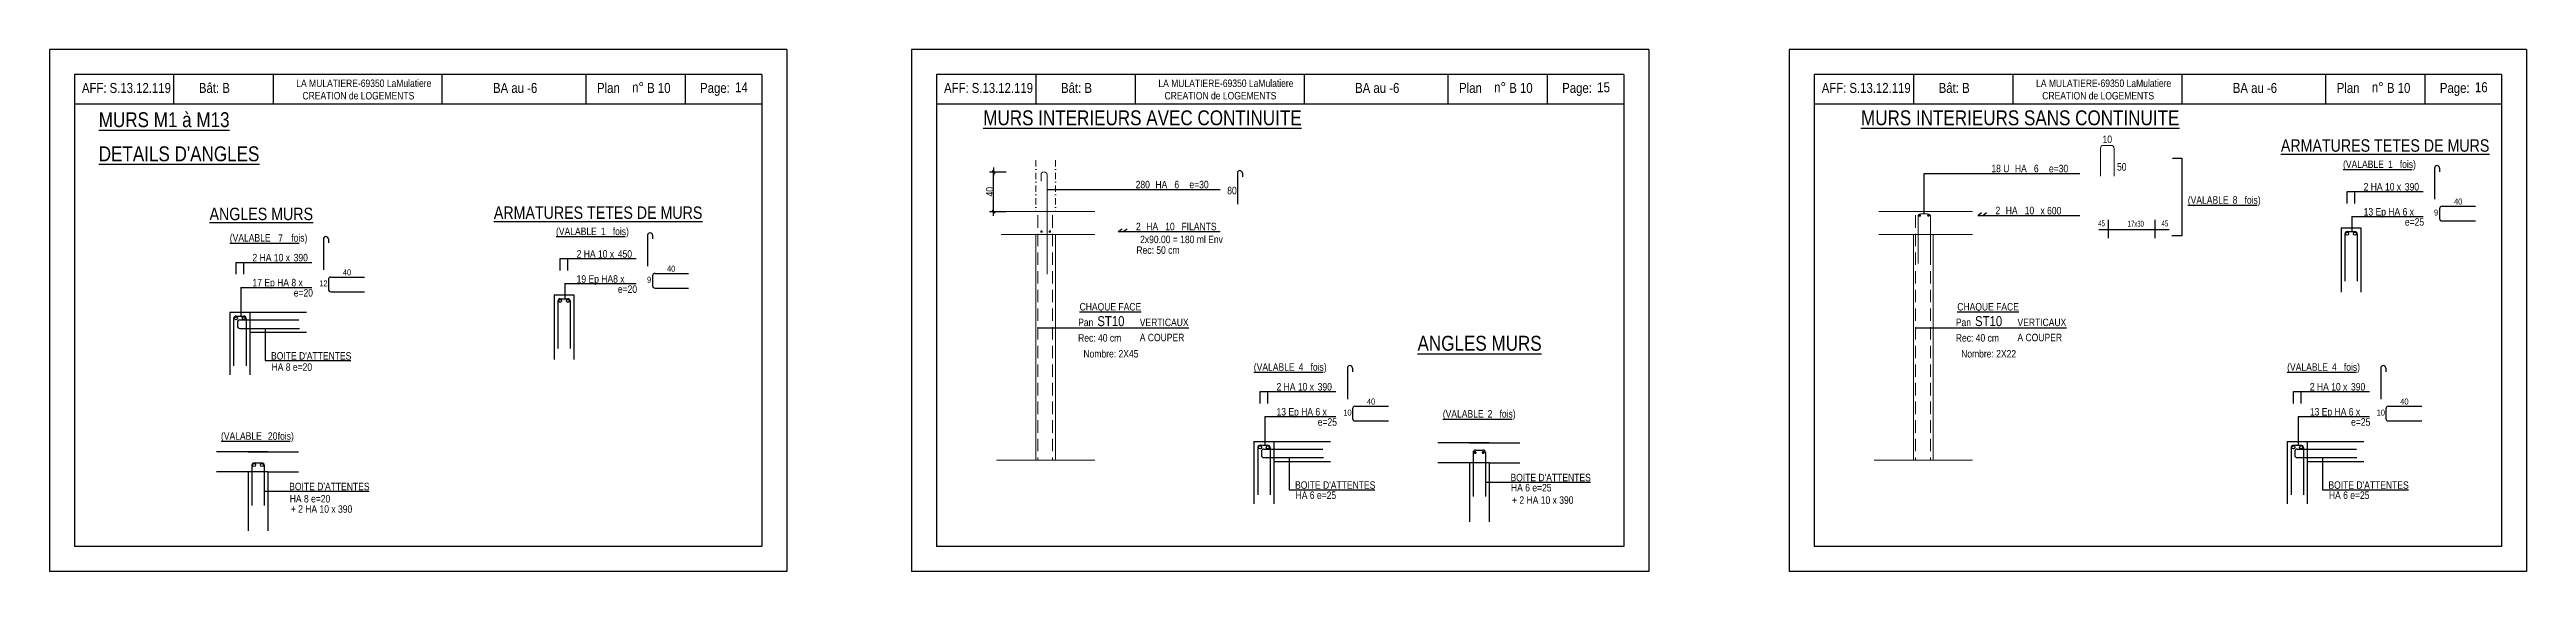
# Model space of a CAD drawing. Header units: metres. Extents: x -9927 to 45032, y -190416 to 12166.
# Drawn here: x 22821 to 27811, y -122699 to -121649 of the extents above; entities that cross this region are included whole.
import ezdxf
from ezdxf.enums import TextEntityAlignment as Align

# ---------------------------------------------------------------- set-up
doc = ezdxf.new("R2010")
doc.units = ezdxf.units.M
doc.header["$PDMODE"] = 65
doc.linetypes.add('CACHE2', pattern=[0.1875, 0.125, -0.0625])
doc.linetypes.add('TIRETPT2', pattern=[12.7, 6.35, -3.175, 0, -3.175])
for name, color, linetype in [('01_cote_gen', 4, 'Continuous'), ('01_fenetres', 171, 'Continuous'), ('01_linteaux', 3, 'Continuous'), ('01_sem', 42, 'Continuous'), ('01_texte', 230, 'Continuous'), ('AA_COTES', 2, 'Continuous')]:
    doc.layers.add(name, color=color, linetype=linetype)
doc.styles.add('STYLE2', font='ARIALN.TTF')
doc.dimstyles.new('JB25', dxfattribs={"dimscale": 0.1, "dimtxt": 150, "dimasz": 17, "dimexe": 0.1, "dimexo": 0.1, "dimgap": 0.09, "dimtad": 1, "dimdec": 1, "dimlfac": 0.5, "dimdsep": 46, "dimtxsty": 'STYLE2', "dimblk1": 'BOND_G', "dimblk2": 'BOND_D', "dimsah": 1, "dimcen": 1.5, "dimdle": 0.01, "dimse1": 1, "dimse2": 1, "dimclrd": 4, "dimclre": 2, "dimclrt": 5, "dimadec": 0, "dimazin": 0, "dimtfac": 2.333333, "dimtdec": 1, "dimtix": 1, "dimtmove": 2, "dimatfit": 3, "dimldrblk": 'BOND_G', "dimfxl": 1, "dimtolj": 1, "dimtzin": 0, "dimarcsym": 0})

# ---------------------------------------------------------------- blocks, each defined once
blk = doc.blocks.new('BOND_G')
at = {"layer": 'AA_COTES', "color": 0}
for p, q in [((5, 0), (-5, 0)), ((1.8, 1.8), (-1.8, -1.8)), ((0, -5), (0, 15))]:
    blk.add_line(p, q, dxfattribs=at)
blk = doc.blocks.new('BOND_D')
at = {"layer": 'AA_COTES', "color": 0}
for p, q in [((5, 0), (-5, 0)), ((-1.8, -1.8), (1.8, 1.8)), ((0, 5), (0, -15))]:
    blk.add_line(p, q, dxfattribs=at)
blk = doc.blocks.new('*D1056')
at = {"layer": '01_cote_gen', "color": 4, "linetype": 'Continuous', "lineweight": -2, "transparency": 16777216}
blk.add_line((24722.6, -121973.2), (24722.6, -121896.6), dxfattribs=at)
at = {"layer": 'DEFPOINTS', "color": 0, "linetype": 'Continuous', "lineweight": 0, "transparency": 16777216}
for p in [(24722.6, -121894.9), (24824.2, -121894.9), (24776, -121974.9)]:
    blk.add_point(p, dxfattribs=at)
at = {"layer": '01_cote_gen', "color": 4, "linetype": 'Continuous', "lineweight": -2, "transparency": 16777216, "xscale": 1.7, "yscale": 1.7, "zscale": 1.7}
for name, p, rotation in [('BOND_D', (24722.6, -121894.9), 90), ('BOND_G', (24722.6, -121974.9), 270)]:
    blk.add_blockref(name, p, dxfattribs=dict(at, rotation=rotation))
at = {"layer": '01_cote_gen', "color": 5, "linetype": 'Continuous', "lineweight": 0, "transparency": 16777216, "insert": (24714.9, -121934.9), "char_height": 15, "attachment_point": 5, "rotation": 90, "style": 'STYLE2'}
blk.add_mtext('\\A1;40', dxfattribs=at)

msp = doc.modelspace()

# ---------------------------------------------------------------- linework, layer by layer
at = {"layer": '01_fenetres', "ltscale": 30}
for p, q in [((22870.71, -121698.89), (22870.71, -122648.89)), ((22870.71, -121698.89), (22870.71, -122648.89)), ((22870.71, -121698.89), (22870.71, -122648.89)), ((24255.71, -121698.89), (22870.71, -121698.89)), ((23070.71, -121698.89), (23070.71, -121758.89)), ((23271.11, -121698.89), (23271.11, -121758.89)), ((23611.28, -121698.89), (23611.28, -121758.89)), ((23901.58, -121758.89), (23901.58, -121698.89)), ((24101.58, -121758.89), (24101.58, -121698.89)), ((24255.71, -121698.89), (24255.71, -122648.89)), ((24607.44, -121698.89), (24607.44, -122648.89)), ((24607.44, -121698.89), (24607.44, -122648.89)), ((24607.44, -121698.89), (24607.44, -122648.89)), ((25992.44, -121698.89), (24607.44, -121698.89)), ((24807.44, -121698.89), (24807.44, -121758.89)), ((25007.83, -121698.89), (25007.83, -121758.89)), ((25348, -121698.89), (25348, -121758.89)), ((25638.3, -121758.89), (25638.3, -121698.89)), ((25838.3, -121758.89), (25838.3, -121698.89)), ((25992.44, -121698.89), (25992.44, -122648.89)), ((26375.62, -121698.89), (26375.62, -122648.89)), ((26375.62, -121698.89), (26375.62, -122648.89)), ((26375.62, -121698.89), (26375.62, -122648.89)), ((27760.62, -121698.89), (26375.62, -121698.89)), ((26575.62, -121698.89), (26575.62, -121758.89)), ((26776.01, -121698.89), (26776.01, -121758.89)), ((27116.18, -121698.89), (27116.18, -121758.89)), ((27406.48, -121758.89), (27406.48, -121698.89)), ((27606.48, -121758.89), (27606.48, -121698.89)), ((27760.62, -121698.89), (27760.62, -122648.89)), ((24255.71, -121758.89), (22870.71, -121758.89)), ((25992.44, -121758.89), (24607.44, -121758.89)), ((27760.62, -121758.89), (26375.62, -121758.89)), ((24255.71, -122648.89), (22870.71, -122648.89)), ((25992.44, -122648.89), (24607.44, -122648.89)), ((27760.62, -122648.89), (26375.62, -122648.89))]:
    msp.add_line(p, q, dxfattribs=at)
at = {"layer": '01_linteaux', "linetype": 'Continuous'}
for p, q in [((25213.75, -121897.45), (25213.75, -121959.63)), ((25223.75, -121897.45), (25223.75, -121904.87)), ((26968.93, -122028.51), (26968.93, -121991.74)), ((27062.37, -122028.51), (27062.37, -121991.74)), ((23372.48, -122029.99), (23372.48, -122092.16)), ((23382.48, -122029.99), (23382.48, -122037.4)), ((26948.98, -122010.65), (27090.72, -122010.65)), ((23382.59, -122111.71), (23382.59, -122131.33)), ((23387.59, -122106.71), (23455.18, -122106.71)), ((23387.59, -122136.33), (23455.18, -122136.33)), ((23184.15, -122177.56), (23184.15, -122303.26)), ((23184.15, -122177.56), (23338.58, -122177.56)), ((23191.65, -122190.06), (23191.65, -122285.06)), ((23196.65, -122185.06), (23211.65, -122185.06)), ((23199.15, -122197.82), (23199.15, -122205.06)), ((23204.15, -122192.82), (23323.21, -122192.82)), ((23216.65, -122190.06), (23216.65, -122285.06)), ((23224.15, -122177.56), (23224.15, -122303.26)), ((23204.15, -122210.06), (23324.15, -122210.06)), ((23224.15, -122217.56), (23338.58, -122217.56)), ((25435.44, -122289.88), (25435.44, -122352.06)), ((25445.44, -122289.88), (25445.44, -122297.3)), ((27517.16, -122289.88), (27517.16, -122352.06)), ((27527.16, -122289.88), (27527.16, -122297.3)), ((25445.55, -122371.61), (25445.55, -122391.22)), ((25450.55, -122366.61), (25518.13, -122366.61)), ((25450.55, -122396.22), (25518.13, -122396.22)), ((27527.27, -122371.61), (27527.27, -122391.22)), ((27532.27, -122366.61), (27599.86, -122366.61)), ((27532.27, -122396.22), (27599.86, -122396.22)), ((25247.1, -122437.46), (25247.1, -122563.16)), ((25247.1, -122437.46), (25401.54, -122437.46)), ((25254.6, -122449.96), (25254.6, -122544.96)), ((25259.6, -122444.96), (25274.6, -122444.96)), ((25279.6, -122449.96), (25279.6, -122544.96)), ((25287.1, -122437.46), (25287.1, -122563.16)), ((25721.05, -122440.5), (25617.62, -122440.5)), ((25681.05, -122440.5), (25782.78, -122440.5)), ((27328.83, -122437.46), (27328.83, -122563.16)), ((27328.83, -122437.46), (27483.26, -122437.46)), ((27336.33, -122449.96), (27336.33, -122544.96)), ((27341.33, -122444.96), (27356.33, -122444.96)), ((27361.33, -122449.96), (27361.33, -122544.96)), ((27368.83, -122437.46), (27368.83, -122563.16)), ((23260.76, -122458.49), (23157.33, -122458.49)), ((23260.76, -122498.49), (23157.33, -122498.49)), ((23220.76, -122458.49), (23322.48, -122458.49)), ((23220.76, -122498.49), (23220.76, -122617.05)), ((23228.26, -122485.36), (23228.26, -122565.99)), ((23233.26, -122480.36), (23248.26, -122480.36)), ((23253.26, -122485.36), (23253.26, -122565.99)), ((23260.76, -122498.49), (23260.76, -122617.05)), ((23260.76, -122498.49), (23322.48, -122498.49)), ((25262.1, -122457.72), (25262.1, -122464.96)), ((25267.1, -122452.72), (25386.16, -122452.72)), ((25267.1, -122469.96), (25387.1, -122469.96)), ((25287.1, -122477.46), (25401.54, -122477.46)), ((25721.05, -122480.5), (25617.62, -122480.5)), ((25681.05, -122480.5), (25681.05, -122599.06)), ((25688.55, -122459.67), (25688.55, -122548)), ((25693.55, -122454.67), (25708.55, -122454.67)), ((25713.55, -122459.67), (25713.55, -122548)), ((25721.05, -122480.5), (25721.05, -122599.06)), ((25721.05, -122480.5), (25782.78, -122480.5)), ((27343.83, -122457.72), (27343.83, -122464.96)), ((27348.83, -122452.72), (27467.89, -122452.72)), ((27348.83, -122469.96), (27468.83, -122469.96)), ((27368.83, -122477.46), (27483.26, -122477.46))]:
    msp.add_line(p, q, dxfattribs=at)
at = {"layer": '01_linteaux', "linetype": 'Continuous', "const_width": 3, "flags": 128}
for points in [[(25691.09, -122459.71, 1), (25694.09, -122459.71, 1)], [(25707.43, -122459.71, 1), (25710.43, -122459.71, 1)]]:
    msp.add_lwpolyline(points, format="xyb", close=True, dxfattribs=at)
at = {"layer": '01_linteaux', "linetype": 'Continuous'}
for centre in [(23196.31, -122189.38), (23211.98, -122189.38), (25259.27, -122449.28), (25274.94, -122449.28), (27340.99, -122449.28), (27356.66, -122449.28), (23232.92, -122484.68), (23248.59, -122484.68)]:
    msp.add_circle(centre, 3, dxfattribs=at)
for centre, start, end in [((25218.75, -121897.45), 90, 180), ((25218.75, -121897.45), 0, 90), ((23377.48, -122029.99), 90, 180), ((23377.48, -122029.99), 0, 90), ((23387.59, -122111.71), 90, 180), ((23387.59, -122131.33), 180, 270), ((23196.65, -122190.06), 90, 180), ((23204.15, -122197.82), 90, 180), ((23211.65, -122190.06), 0, 90), ((23204.15, -122205.06), 180, 270), ((25440.44, -122289.88), 90, 180), ((25440.44, -122289.88), 0, 90), ((27522.16, -122289.88), 90, 180), ((27522.16, -122289.88), 0, 90), ((25450.55, -122371.61), 90, 180), ((25450.55, -122391.22), 180, 270), ((27532.27, -122371.61), 90, 180), ((27532.27, -122391.22), 180, 270), ((25259.6, -122449.96), 90, 180), ((25274.6, -122449.96), 0, 90), ((27341.33, -122449.96), 90, 180), ((27356.33, -122449.96), 0, 90), ((23233.26, -122485.36), 90, 180), ((23248.26, -122485.36), 0, 90), ((25267.1, -122457.72), 90, 180), ((25267.1, -122464.96), 180, 270), ((25693.55, -122459.67), 90, 180), ((25708.55, -122459.67), 0, 90), ((27348.83, -122457.72), 90, 180), ((27348.83, -122464.96), 180, 270)]:
    msp.add_arc(centre, 5, start, end, dxfattribs=at)
at = {"layer": '01_sem', "color": 2, "lineweight": 0, "ltscale": 7}
for p, q in [((26952.41, -121847.58), (26952.41, -121903.73)), ((26958.41, -121841.58), (26973.88, -121841.58)), ((26979.88, -121847.58), (26979.88, -121903.73)), ((24818.21, -121900.86), (24818.21, -121913.93)), ((24830.21, -121900.86), (24830.21, -122100.86)), ((24926.71, -121974.86), (24737.62, -121974.86)), ((26694.89, -121974.86), (26505.8, -121974.86)), ((26584.9, -121984.53), (26584.9, -122079.53)), ((26589.9, -121979.53), (26604.9, -121979.53)), ((26609.9, -121984.53), (26609.9, -122079.53)), ((24926.71, -122020.86), (24737.62, -122020.86)), ((24807.53, -122020.86), (24807.53, -122474.86)), ((24847.53, -122020.86), (24847.53, -122474.86)), ((26694.89, -122020.86), (26505.8, -122020.86)), ((26575.71, -122020.86), (26575.71, -122474.86)), ((26615.71, -122020.86), (26615.71, -122474.86)), ((24728.35, -122474.86), (24807.53, -122474.86)), ((24926.71, -122474.86), (24807.53, -122474.86)), ((26496.53, -122474.86), (26575.71, -122474.86)), ((26694.89, -122474.86), (26575.71, -122474.86))]:
    msp.add_line(p, q, dxfattribs=at)
at = {"layer": '01_sem', "color": 2, "linetype": 'TIRETPT2', "lineweight": 0, "ltscale": 2}
for p, q in [((24807.53, -121871.2), (24807.53, -121974.86)), ((24847.53, -121871.2), (24847.53, -121974.86))]:
    msp.add_line(p, q, dxfattribs=at)
at = {"layer": '01_sem', "color": 5, "linetype": 'CACHE2', "lineweight": 0, "ltscale": 200}
for p, q in [((24811.94, -121982.26), (24811.94, -122474.86)), ((24841.53, -121982.26), (24841.53, -122474.86)), ((26580.12, -121982.26), (26580.12, -122474.86)), ((26609.71, -121982.26), (26609.71, -122474.86))]:
    msp.add_line(p, q, dxfattribs=at)
at = {"layer": '01_sem', "color": 2, "lineweight": 0, "ltscale": 7, "const_width": 2.5, "flags": 128}
for points in [[(26587.47, -121982.93, 1), (26589.97, -121982.93, 1)], [(26604.49, -121982.93, 1), (26606.99, -121982.93, 1)], [(24817.73, -122015.15, 1), (24820.23, -122015.15, 1)], [(24834.76, -122015.15, 1), (24837.26, -122015.15, 1)]]:
    msp.add_lwpolyline(points, format="xyb", close=True, dxfattribs=at)
at = {"layer": '01_sem', "color": 2, "lineweight": 0, "ltscale": 7}
for centre, radius, start, end in [((26958.41, -121847.58), 6, 90, 180), ((26973.88, -121847.58), 6, 0, 90), ((24824.21, -121900.86), 6, 90, 180), ((24824.21, -121900.86), 6, 0, 90), ((26589.9, -121984.53), 5, 90, 180), ((26604.9, -121984.53), 5, 0, 90)]:
    msp.add_arc(centre, radius, start, end, dxfattribs=at)
at = {"layer": '01_texte', "ltscale": 30}
for p, q in [((22820.71, -121648.89), (22820.71, -122698.89)), ((24305.71, -121648.89), (22820.71, -121648.89)), ((24305.71, -121648.89), (24305.71, -122698.89)), ((24557.44, -121648.89), (24557.44, -122698.89)), ((26042.44, -121648.89), (24557.44, -121648.89)), ((26042.44, -121648.89), (26042.44, -122698.89)), ((26325.62, -121648.89), (26325.62, -122698.89)), ((27810.62, -121648.89), (26325.62, -121648.89)), ((27810.62, -121648.89), (27810.62, -122698.89)), ((24305.71, -122698.89), (22820.71, -122698.89)), ((26042.44, -122698.89), (24557.44, -122698.89)), ((27810.62, -122698.89), (26325.62, -122698.89))]:
    msp.add_line(p, q, dxfattribs=at)
at = {"layer": '01_texte'}
for p, q in [((26597.4, -121898.17), (26910.83, -121898.17)), ((26597.4, -121979.53), (26597.4, -121898.17)), ((27097.59, -121867.23), (27116.67, -121867.23)), ((27116.67, -121867.23), (27116.67, -122023.74)), ((27625.53, -121887.44), (27625.53, -121949.62)), ((27635.53, -121887.44), (27635.53, -121894.85)), ((24830.21, -121930.43), (25179.29, -121930.43)), ((27449.48, -121958.51), (27449.48, -121934.46)), ((27449.48, -121934.46), (27602.45, -121934.46)), ((27464.89, -121958.51), (27464.89, -121934.46)), ((26705.13, -121982.58), (26713.04, -121976.98)), ((26705.13, -121982.58), (26910.83, -121982.58)), ((26715.16, -121982.58), (26723.07, -121976.98)), ((27459.07, -121984.77), (27602.45, -121984.77)), ((27459.07, -121984.77), (27459.07, -122015.05)), ((27635.64, -121969.17), (27635.64, -121988.78)), ((27640.64, -121964.17), (27708.23, -121964.17)), ((27640.64, -121993.78), (27708.23, -121993.78)), ((24025.51, -122022.56), (24025.51, -122084.74)), ((24035.51, -122022.56), (24035.51, -122029.98)), ((24973.59, -122014.84), (24981.51, -122009.24)), ((24973.59, -122014.84), (25179.29, -122014.84)), ((24983.62, -122014.84), (24991.54, -122009.24)), ((27116.67, -122023.74), (27096.27, -122023.74)), ((27437.2, -122007.55), (27437.2, -122137.07)), ((27437.2, -122007.55), (27477.2, -122007.55)), ((27444.7, -122020.05), (27444.7, -122115.05)), ((27449.7, -122015.05), (27464.7, -122015.05)), ((27469.7, -122020.05), (27469.7, -122115.05)), ((27477.2, -122007.55), (27477.2, -122137.07)), ((23196.43, -122101.06), (23196.43, -122077.01)), ((23196.43, -122077.01), (23349.4, -122077.01)), ((23211.84, -122101.06), (23211.84, -122077.01)), ((23849.46, -122093.63), (23849.46, -122069.58)), ((23849.46, -122069.58), (24002.43, -122069.58)), ((23864.87, -122093.63), (23864.87, -122069.58)), ((24040.62, -122099.29), (24108.2, -122099.29)), ((23206.02, -122127.31), (23349.4, -122127.31)), ((23206.02, -122127.31), (23206.02, -122185.06)), ((23837.17, -122142.67), (23837.17, -122272.19)), ((23837.17, -122142.67), (23877.17, -122142.67)), ((23849.67, -122150.17), (23864.67, -122150.17)), ((23859.05, -122119.89), (24002.43, -122119.89)), ((23859.05, -122119.89), (23859.05, -122150.17)), ((23877.17, -122142.67), (23877.17, -122272.19)), ((24035.62, -122104.29), (24035.62, -122123.9)), ((24040.62, -122128.9), (24108.2, -122128.9)), ((23844.67, -122155.17), (23844.67, -122250.17)), ((23869.67, -122155.17), (23869.67, -122250.17)), ((23254.87, -122210.06), (23254.87, -122274.75)), ((25115.74, -122209.38), (24811.94, -122209.38)), ((26883.92, -122209.38), (26580.12, -122209.38)), ((23254.87, -122274.75), (23427.97, -122274.75)), ((25259.39, -122360.95), (25259.39, -122336.9)), ((25259.39, -122336.9), (25412.36, -122336.9)), ((25274.8, -122360.95), (25274.8, -122336.9)), ((27341.11, -122360.95), (27341.11, -122336.9)), ((27341.11, -122336.9), (27494.08, -122336.9)), ((27356.52, -122360.95), (27356.52, -122336.9)), ((25268.98, -122387.21), (25412.36, -122387.21)), ((25268.98, -122387.21), (25268.98, -122444.96)), ((27350.7, -122387.21), (27494.08, -122387.21)), ((27350.7, -122387.21), (27350.7, -122444.96)), ((25317.83, -122469.96), (25317.83, -122534.65)), ((27399.55, -122469.96), (27399.55, -122534.65)), ((23253.26, -122537.55), (23464.58, -122537.55)), ((25317.83, -122534.65), (25490.92, -122534.65)), ((25713.55, -122519.56), (25924.87, -122519.56)), ((27399.55, -122534.65), (27572.65, -122534.65))]:
    msp.add_line(p, q, dxfattribs=at)
for centre in [(27449.36, -122019.37), (27465.03, -122019.37), (23849.34, -122154.49), (23865.01, -122154.49)]:
    msp.add_circle(centre, 3, dxfattribs=at)
for centre, start, end in [((27630.53, -121887.44), 90, 180), ((27630.53, -121887.44), 0, 90), ((27640.64, -121969.17), 90, 180), ((27640.64, -121988.78), 180, 270), ((24030.51, -122022.56), 90, 180), ((24030.51, -122022.56), 0, 90), ((27449.7, -122020.05), 90, 180), ((27464.7, -122020.05), 0, 90), ((24040.62, -122104.29), 90, 180), ((23849.67, -122155.17), 90, 180), ((23864.67, -122155.17), 0, 90), ((24040.62, -122123.9), 180, 270)]:
    msp.add_arc(centre, 5, start, end, dxfattribs=at)

# ---------------------------------------------------------------- texts
at = {"layer": '01_texte', "style": 'STYLE2'}
for s, height, p in [('AFF:', 20, (22886.01, -121736.04)), ('S.13.12.119', 20, (22941.67, -121736.04)), ('Bât: B', 20, (23121.65, -121736.04)), ('LA MULATIERE-69350 LaMulatiere', 15, (23317.8, -121724.17)), ('CREATION de LOGEMENTS', 15, (23330.29, -121749.17)), ('BA au -6', 20, (23714.11, -121736.04)), ('Plan', 20, (23923.63, -121736.04)), ('n%%D', 20, (23994.31, -121734.6)), ('B 10', 20, (24024.65, -121736.04)), ('Page:', 20, (24131.3, -121736.04)), ('14', 20, (24201.98, -121734.6)), ('AFF:', 20, (24622.73, -121736.04)), ('S.13.12.119', 20, (24678.4, -121736.04)), ('Bât: B', 20, (24858.37, -121736.04)), ('LA MULATIERE-69350 LaMulatiere', 15, (25054.53, -121724.17)), ('CREATION de LOGEMENTS', 15, (25067.01, -121749.17)), ('BA au -6', 20, (25450.83, -121736.04)), ('Plan', 20, (25660.35, -121736.04)), ('n%%D', 20, (25731.03, -121734.6)), ('B 10', 20, (25761.38, -121736.04)), ('Page:', 20, (25868.02, -121736.04)), ('15', 20, (25938.7, -121734.6)), ('AFF:', 20, (26390.91, -121736.04)), ('S.13.12.119', 20, (26446.58, -121736.04)), ('Bât: B', 20, (26626.55, -121736.04)), ('LA MULATIERE-69350 LaMulatiere', 15, (26822.71, -121724.17)), ('CREATION de LOGEMENTS', 15, (26835.19, -121749.17)), ('BA au -6', 20, (27219.01, -121736.04)), ('Plan', 20, (27428.53, -121736.04)), ('n%%D', 20, (27499.21, -121734.6)), ('B 10', 20, (27529.56, -121736.04)), ('Page:', 20, (27636.2, -121736.04)), ('16', 20, (27706.88, -121734.6)), ('%%UMURS M1 à M13', 30, (22919.86, -121804.96)), ('%%UMURS INTERIEURS AVEC CONTINUITE', 30, (24701.83, -121801.16)), ('%%UMURS INTERIEURS SANS CONTINUITE', 30, (26470, -121801.16)), ("%%UDETAILS D'ANGLES", 30, (22919.86, -121873.6)), ('10', 15, (26956.64, -121836.85)), ('%%UARMATURES TETES DE MURS', 25, (27315.89, -121854.38)), ('HA', 15, (26780.14, -121895.72)), ('6', 15, (26818.31, -121895.72)), ('50', 15, (26985.76, -121892.33)), ('%%U(VALABLE            ', 15, (27441.14, -121887.08)), ('1', 15, (27531.42, -121887.08)), ('fois)', 15, (27555.39, -121887.08)), ('HA', 15, (25048.61, -121927.98)), ('6', 15, (25086.78, -121927.98)), ('80', 15, (25193.3, -121939.99)), ('%%U(VALABLE            ', 15, (27128.43, -121958.97)), ('8', 15, (27218.72, -121958.97)), ('fois)', 15, (27242.68, -121958.97)), ('2 HA 10 x', 15, (27482.64, -121932.44)), ('390', 15, (27565.54, -121932.44)), ('40', 12, (27664.7, -121960.62)), ('%%UANGLES MURS', 25, (23143.09, -121992.05)), ('%%UARMATURES TETES DE MURS', 25, (23715.87, -121989.51)), ('HA', 15, (25030.13, -122012.39)), ('10', 15, (25068.29, -122012.39)), ('HA', 15, (26761.66, -121980.13)), ('10', 15, (26799.83, -121980.13)), ('13 Ep HA 6 x', 15, (27482.64, -121982.74)), ('e=25', 15, (27565.7, -122003.22)), ('9', 12, (27624.47, -121982.83)), ('%%U(VALABLE            ', 15, (23183.86, -122035.2)), ('7', 15, (23281.29, -122035.78)), ('  fois)', 15, (23298.11, -122035.2)), ('%%U(VALABLE            ', 15, (23841.11, -122022.2)), ('2 HA 10 x', 15, (23882.61, -122067.56)), ('1', 15, (23931.4, -122022.2)), ('fois)', 15, (23955.36, -122022.2)), ('450', 15, (23965.51, -122067.56)), ('2 HA 10 x', 15, (23229.59, -122074.98)), ('390', 15, (23312.49, -122074.98)), ('40', 12, (23411.65, -122103.16)), ('19 Ep HA8 x', 15, (23882.61, -122117.87)), ('40', 12, (24064.68, -122095.74)), ('17 Ep HA 8 x', 15, (23229.59, -122125.29)), ('e=20', 15, (23312.65, -122145.77)), ('12', 12, (23364.14, -122125.37)), ('e=20', 15, (23965.68, -122138.35)), ('9', 12, (24024.45, -122117.95)), (' Pan    ', 15, (24888.12, -122205.26)), ('%%UCHAQUE FACE', 15, (24895.85, -122173.83)), ('ST10', 20, (24931.49, -122205.26)), ('VERTICAUX', 15, (25017.05, -122205.26)), (' Pan    ', 15, (26656.3, -122205.26)), ('%%UCHAQUE FACE', 15, (26664.03, -122173.83)), ('ST10', 20, (26699.67, -122205.26)), ('VERTICAUX', 15, (26785.23, -122205.26)), ('Rec: 40 cm', 15, (24892.87, -122236.54)), ('A COUPER', 15, (25017.05, -122235.72)), ('%%UANGLES MURS', 30, (25576.57, -122254.83)), ('Rec: 40 cm', 15, (26661.05, -122236.54)), ('A COUPER', 15, (26785.23, -122235.72)), ('Nombre: 2X45', 15, (24903.57, -122268.45)), ('%%U(VALABLE            ', 15, (25246.81, -122295.1)), ('4', 15, (25337.1, -122295.1)), ('fois)', 15, (25361.06, -122295.1)), ('Nombre: 2X22', 15, (26671.75, -122268.45)), ('%%U(VALABLE            ', 15, (27328.54, -122295.1)), ('4', 15, (27418.82, -122295.1)), ('fois)', 15, (27442.79, -122295.1)), ('2 HA 10 x', 15, (25292.54, -122334.88)), ('390', 15, (25375.44, -122334.88)), ('40', 12, (25474.61, -122363.06)), ('2 HA 10 x', 15, (27374.27, -122334.88)), ('390', 15, (27457.17, -122334.88)), ('40', 12, (27556.33, -122363.06)), ('13 Ep HA 6 x', 15, (25292.54, -122385.18)), ('e=25', 15, (25375.61, -122405.67)), ('10', 12, (25427.09, -122385.27)), ('%%U(VALABLE            ', 15, (25627.56, -122389.34)), ('2', 15, (25717.84, -122389.34)), ('fois)', 15, (25741.81, -122389.34)), ('13 Ep HA 6 x', 15, (27374.27, -122385.18)), ('e=25', 15, (27457.33, -122405.67)), ('10', 12, (27508.82, -122385.27)), ('%%U(VALABLE            ', 15, (23166.16, -122433.9)), ('20', 15, (23260.72, -122434.05)), ('fois)', 15, (23280.41, -122433.9))]:
    msp.add_text(s, height=height, dxfattribs=at).set_placement(p)
for s, p in [('18 U', (26768.94, -121895.72)), ('280', (25037.41, -121927.98)), ('2', (25018.92, -122012.39)), ('2', (26750.46, -121980.13)), ('Rec: 50 cm', (25097.18, -122059.86)), ('2x90.00 = 180 ml Env ', (25189.19, -122038.33)), ("BOITE D'ATTENTES", (23428.73, -122272.72)), ('HA 8 e=20', (23349.67, -122295.2)), ("BOITE D'ATTENTES", (23465.34, -122535.52)), ('HA 8 e=20', (23386.28, -122560.08)), ("BOITE D'ATTENTES", (25491.69, -122532.62)), ('HA 6 e=25', (25412.63, -122553.02)), ("BOITE D'ATTENTES", (25925.64, -122517.53)), ('HA 6 e=25', (25846.57, -122537.93)), ('+ 2 HA 10 x 390', (25890.78, -122562.85)), ("BOITE D'ATTENTES", (27573.42, -122532.62)), ('HA 6 e=25', (27494.35, -122553.02)), ('+ 2 HA 10 x 390', (23430.49, -122580.85))]:
    msp.add_text(s, height=15, dxfattribs=at).set_placement(p, align=Align.RIGHT)
for s, p in [('e=30', (26867.97, -121895.72)), ('e=30', (25136.43, -121927.98)), ('FILANTS', (25136.43, -122012.39)), ('x 600', (26852.58, -121980.53))]:
    msp.add_text(s, height=15, dxfattribs=at).set_placement(p, align=Align.CENTER)
at = {"layer": '01_texte', "style": 'STYLE2', "width": 0.7}
for s, p in [('45', (26947.97, -122004.41)), ('17x30', (27007.21, -122005.35)), ('45', (27075.56, -122004.52))]:
    msp.add_text(s, height=12, dxfattribs=at).set_placement(p)

# ---------------------------------------------------------------- dimensions: what is measured, and where the dimension line sits
at = {"layer": '01_cote_gen', "linetype": 'Continuous', "lineweight": 0}
dim = msp.add_linear_dim(base=(24722.56, -121894.86), p1=(24776.03, -121974.86), p2=(24824.21, -121894.86), angle=90, dimstyle='JB25', dxfattribs=at)
dim.commit()
dim.dimension.update_dxf_attribs({"geometry": '*D1056', "text_midpoint": (24714.89, -121934.86)})

doc.saveas('drawing.dxf')
